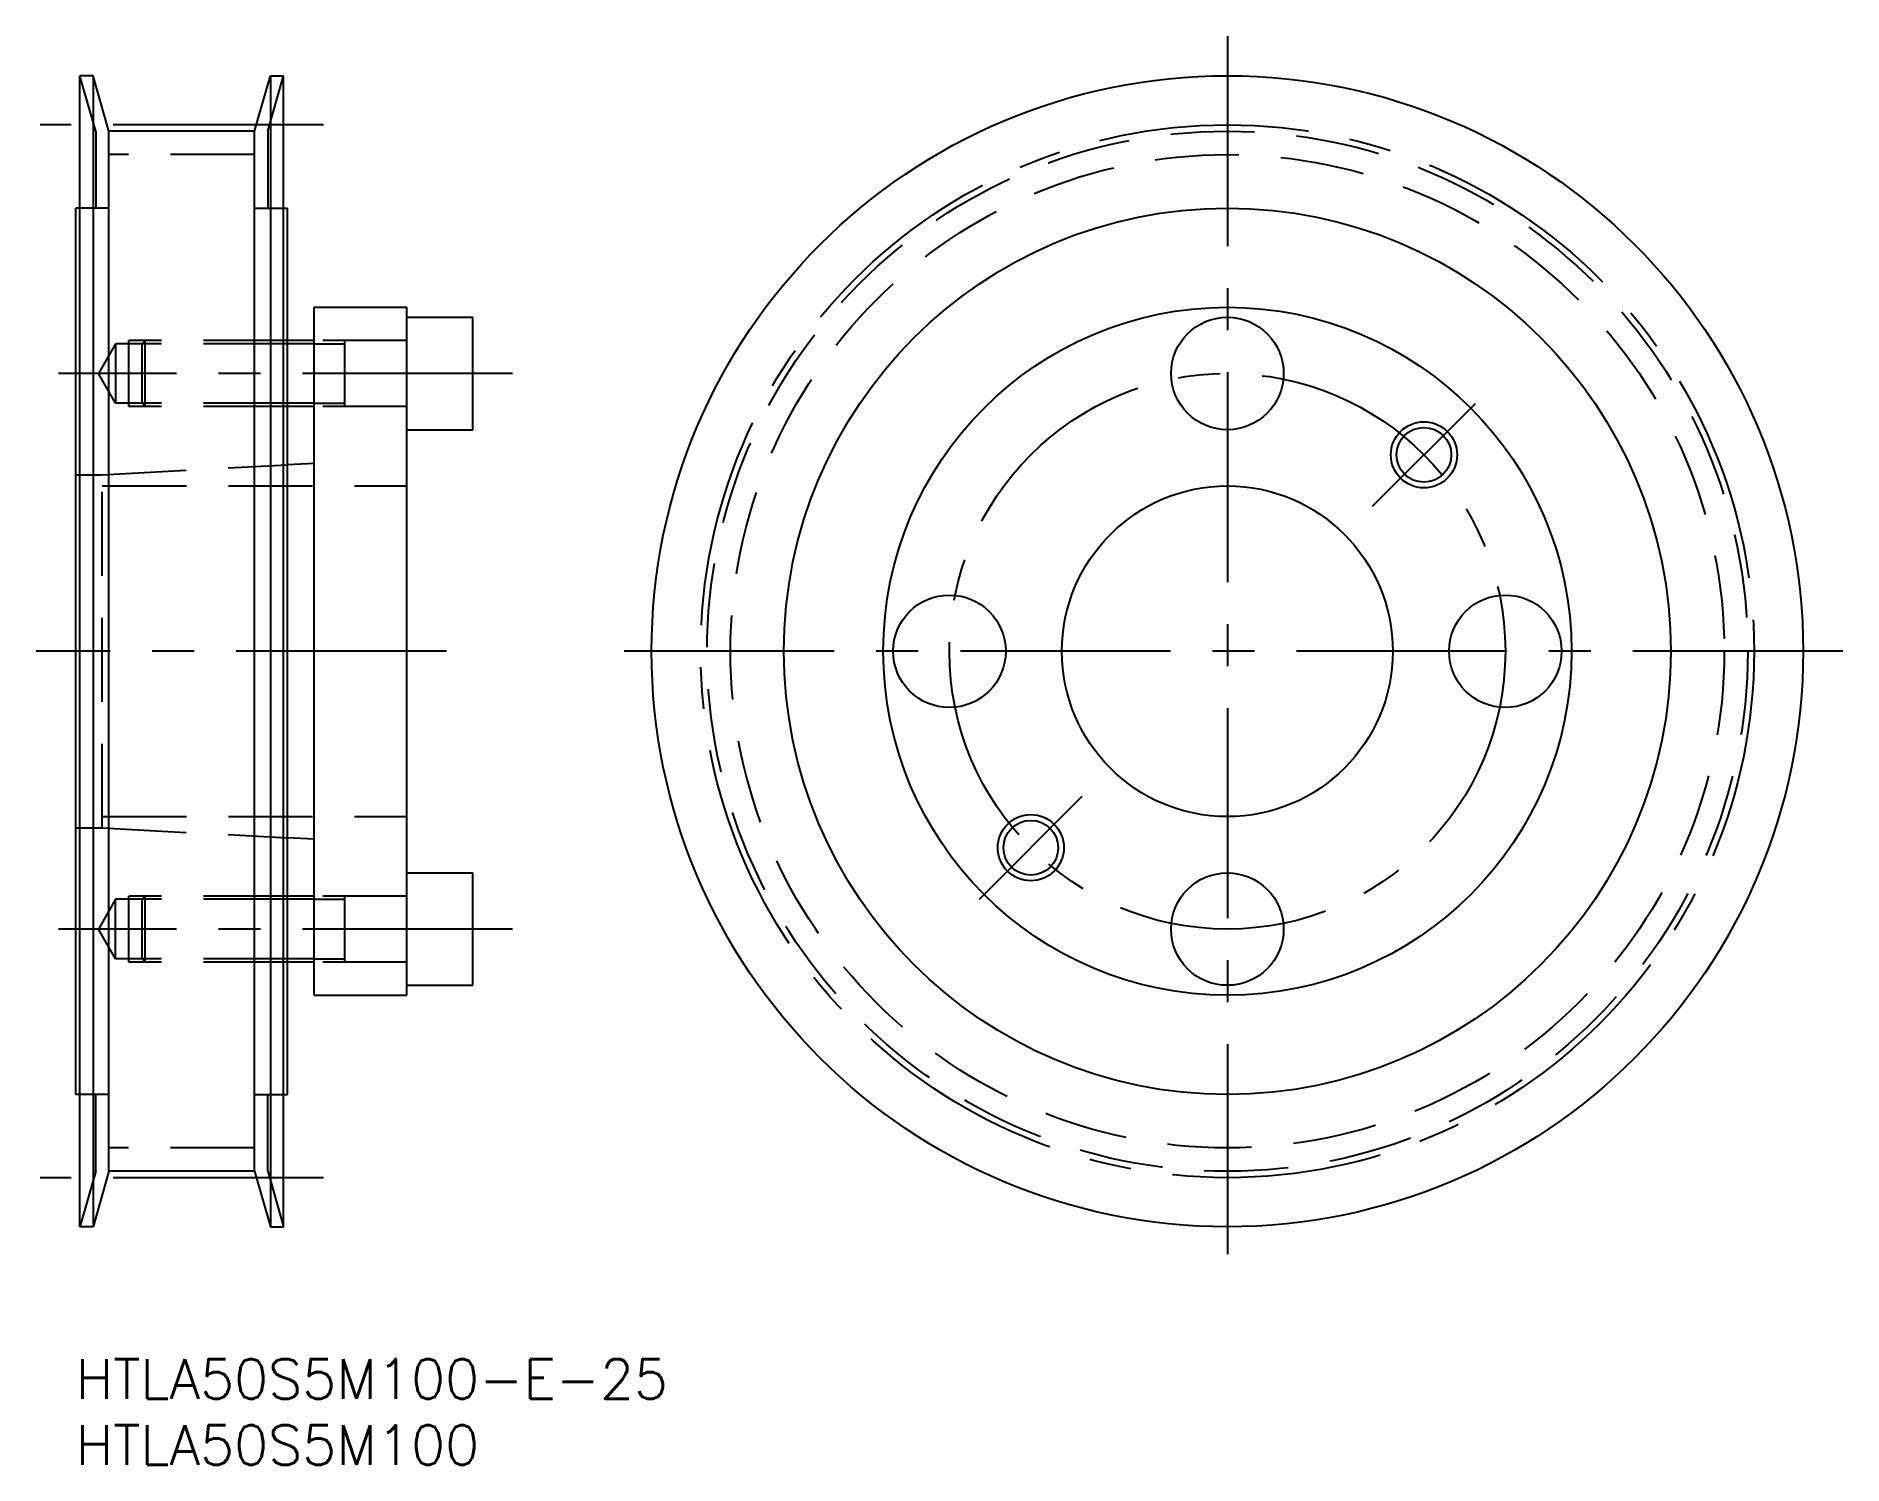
# Model space of a CAD drawing. Extents: x -3 to 133, y -8 to 100.
import ezdxf

# ---------------------------------------------------------------- set-up
doc = ezdxf.new("R2010")
doc.units = 0
doc.header["$LTSCALE"] = 0.5
doc.linetypes.add('CENTER', pattern=[50.8, 31.75, -6.35, 6.35, -6.35])
doc.linetypes.add('DASHED', pattern=[19.05, 12.7, -6.35])
for name, color, linetype in [('MSM_CENTER', 1, 'CENTER'), ('MSM_CONTINUOUS', 7, 'CONTINUOUS'), ('MSM_DASHED', 4, 'DASHED'), ('MSM_NARROW', 5, 'CONTINUOUS'), ('MSM_PART_NUMBER', 7, 'CONTINUOUS')]:
    doc.layers.add(name, color=color, linetype=linetype)
doc.styles.get("Standard").update_dxf_attribs({"font": 'txt.shx', "height": 3, "bigfont": 'bigfont.shx'})

# ---------------------------------------------------------------- blocks, each defined once
blk = doc.blocks.new('*U2')
at = {"layer": 'MSM_PART_NUMBER'}
blk.add_text('HTLA50S5M100-E-25', height=3, dxfattribs=at).set_placement((0, -3))
blk = doc.blocks.new('*U4')
at = {"layer": 'MSM_PART_NUMBER'}
blk.add_text('HTLA50S5M100', height=3, dxfattribs=at).set_placement((0, -8))

msp = doc.modelspace()

# ---------------------------------------------------------------- linework, layer by layer
at = {"layer": 'MSM_CENTER'}
for p, q in [((87, 100), (87, 7)), ((18.7, 93.29), (-2.7, 93.29)), ((33, 74.5), (-1.299038, 74.5)), ((97.960155, 64.460155), (105.73833, 72.23833)), ((28, 53.5), (-3, 53.5)), ((133.5, 53.5), (40.5, 53.5)), ((68.26167, 34.76167), (76.039845, 42.539845)), ((33, 32.5), (-1.299038, 32.5)), ((18.7, 13.71), (-2.7, 13.71))]:
    msp.add_line(p, q, dxfattribs=at)
for radius in [39.79, 21]:
    msp.add_circle((87, 53.5), radius, dxfattribs=at)
at = {"layer": 'MSM_CONTINUOUS'}
for p, q in [((0.3, 10), (0.3, 97)), ((1.3, 97), (0.3, 97)), ((1.3, 97), (1.3, 10)), ((2.5, 92.81), (1.3, 97)), ((13.5, 92.81), (14.7, 97)), ((14.7, 97), (14.7, 10)), ((14.7, 97), (15.7, 97)), ((15.7, 10), (15.7, 97)), ((2.5, 14.19), (2.5, 92.81)), ((13.5, 92.81), (2.5, 92.81)), ((13.5, 14.19), (13.5, 92.81)), ((0, 20), (0, 87)), ((0.3, 87), (0, 87)), ((15.7, 87), (16, 87)), ((16, 20), (16, 87)), ((18, 27.5), (18, 79.5)), ((18, 79.5), (25, 79.5)), ((25, 27.5), (25, 79.5)), ((25, 78.75), (30, 78.75)), ((30, 70.25), (30, 78.75)), ((18, 76.75), (16, 76.75)), ((18, 72.25), (16, 72.25)), ((25, 70.25), (30, 70.25)), ((18, 67.7), (16, 67.59375)), ((18, 39.3), (16, 39.40625)), ((25, 36.75), (30, 36.75)), ((30, 28.25), (30, 36.75)), ((18, 34.75), (16, 34.75)), ((18, 30.25), (16, 30.25)), ((18, 27.5), (25, 27.5)), ((25, 28.25), (30, 28.25)), ((0.3, 20), (0, 20)), ((15.7, 20), (16, 20)), ((2.5, 14.19), (1.3, 10)), ((13.5, 14.19), (2.5, 14.19)), ((13.5, 14.19), (14.7, 10)), ((1.3, 10), (0.3, 10)), ((14.7, 10), (15.7, 10))]:
    msp.add_line(p, q, dxfattribs=at)
for centre, radius in [((87, 53.5), 43.5), ((87, 53.5), 33.5), ((87, 53.5), 26), ((87, 74.5), 4.25), ((101.849243, 68.349242), 2.067), ((87, 53.5), 12.5), ((66, 53.5), 4.25), ((108, 53.5), 4.25), ((72.150758, 38.650757), 2.067), ((87, 32.5), 4.25)]:
    msp.add_circle(centre, radius, dxfattribs=at)
at = {"layer": 'MSM_DASHED'}
for p, q in [((1.5, 92.81), (0.3, 97)), ((14.5, 92.81), (15.7, 97)), ((1.5, 92.81), (1.5, 87)), ((14.5, 92.81), (14.5, 87)), ((13.5, 91.04), (2.5, 91.04)), ((2.5, 87), (0.3, 87)), ((13.5, 87), (15.7, 87)), ((3, 76.75), (1.700962, 74.5)), ((16, 76.75), (3, 76.75)), ((3, 76.75), (3, 72.25)), ((4, 72), (4, 77)), ((16, 77), (4, 77)), ((5.25, 77), (5, 76.75)), ((5, 72.25), (5, 76.75)), ((5.25, 72), (5.25, 77)), ((25, 77), (18, 77)), ((18, 76.75), (20.333333, 76.75)), ((20.333333, 72), (20.333333, 77)), ((3, 72.25), (1.700962, 74.5)), ((16, 72.25), (3, 72.25)), ((16, 72), (4, 72)), ((5.25, 72), (5, 72.25)), ((18, 72.25), (20.333333, 72.25)), ((25, 72), (18, 72)), ((2, 66.85), (16, 67.59375)), ((0, 40.15), (0, 66.85)), ((0, 66.85), (2, 66.85)), ((2, 40.15), (2, 66.85)), ((2, 66), (25, 66)), ((2, 41), (25, 41)), ((0, 40.15), (2, 40.15)), ((2, 40.15), (16, 39.40625)), ((3, 34.75), (1.700962, 32.5)), ((16, 34.75), (3, 34.75)), ((3, 30.25), (3, 34.75)), ((4, 30), (4, 35)), ((16, 35), (4, 35)), ((5.25, 35), (5, 34.75)), ((5, 30.25), (5, 34.75)), ((5.25, 30), (5.25, 35)), ((25, 35), (18, 35)), ((18, 34.75), (20.333333, 34.75)), ((20.333333, 30), (20.333333, 35)), ((3, 30.25), (1.700962, 32.5)), ((16, 30.25), (3, 30.25)), ((5.25, 30), (5, 30.25)), ((18, 30.25), (20.333333, 30.25)), ((16, 30), (4, 30)), ((25, 30), (18, 30)), ((2.5, 20), (0.3, 20)), ((1.5, 14.19), (1.5, 20)), ((13.5, 20), (15.7, 20)), ((14.5, 14.19), (14.5, 20)), ((13.5, 15.96), (2.5, 15.96)), ((1.5, 14.19), (0.3, 10)), ((14.5, 14.19), (15.7, 10))]:
    msp.add_line(p, q, dxfattribs=at)
for radius in [39.31, 37.54]:
    msp.add_circle((87, 53.5), radius, dxfattribs=at)
at = {"layer": 'MSM_NARROW'}
for p, q in [((18, 77), (16, 77)), ((18, 72), (16, 72)), ((18, 35), (16, 35)), ((18, 30), (16, 30))]:
    msp.add_line(p, q, dxfattribs=at)
for centre in [(101.849243, 68.349242), (72.150758, 38.650757)]:
    msp.add_circle(centre, 2.5, dxfattribs=at)

# ---------------------------------------------------------------- block references
at = {"layer": 'MSM_CONTINUOUS'}
for name in ['*U2', '*U4']:
    msp.add_blockref(name, (0, 0), dxfattribs=at)

doc.saveas('drawing.dxf')
